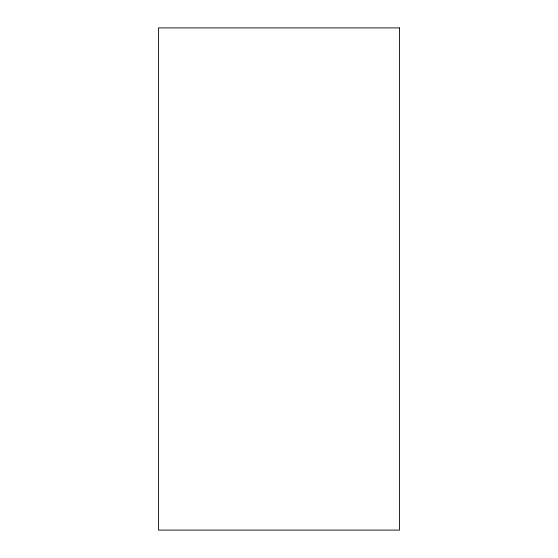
<?xml version="1.0" encoding="UTF-8"?>
<svg xmlns="http://www.w3.org/2000/svg" width="558" height="558" viewBox="0 0 558 558"><rect width="100%" height="100%" fill="white"/><g stroke="black" fill="none" stroke-linecap="round" stroke-linejoin="round"><path stroke-width="0.84" d="M399.528 27.9L158.472 27.9L158.472 530.1L399.528 530.1L399.528 27.9"/></g></svg>
